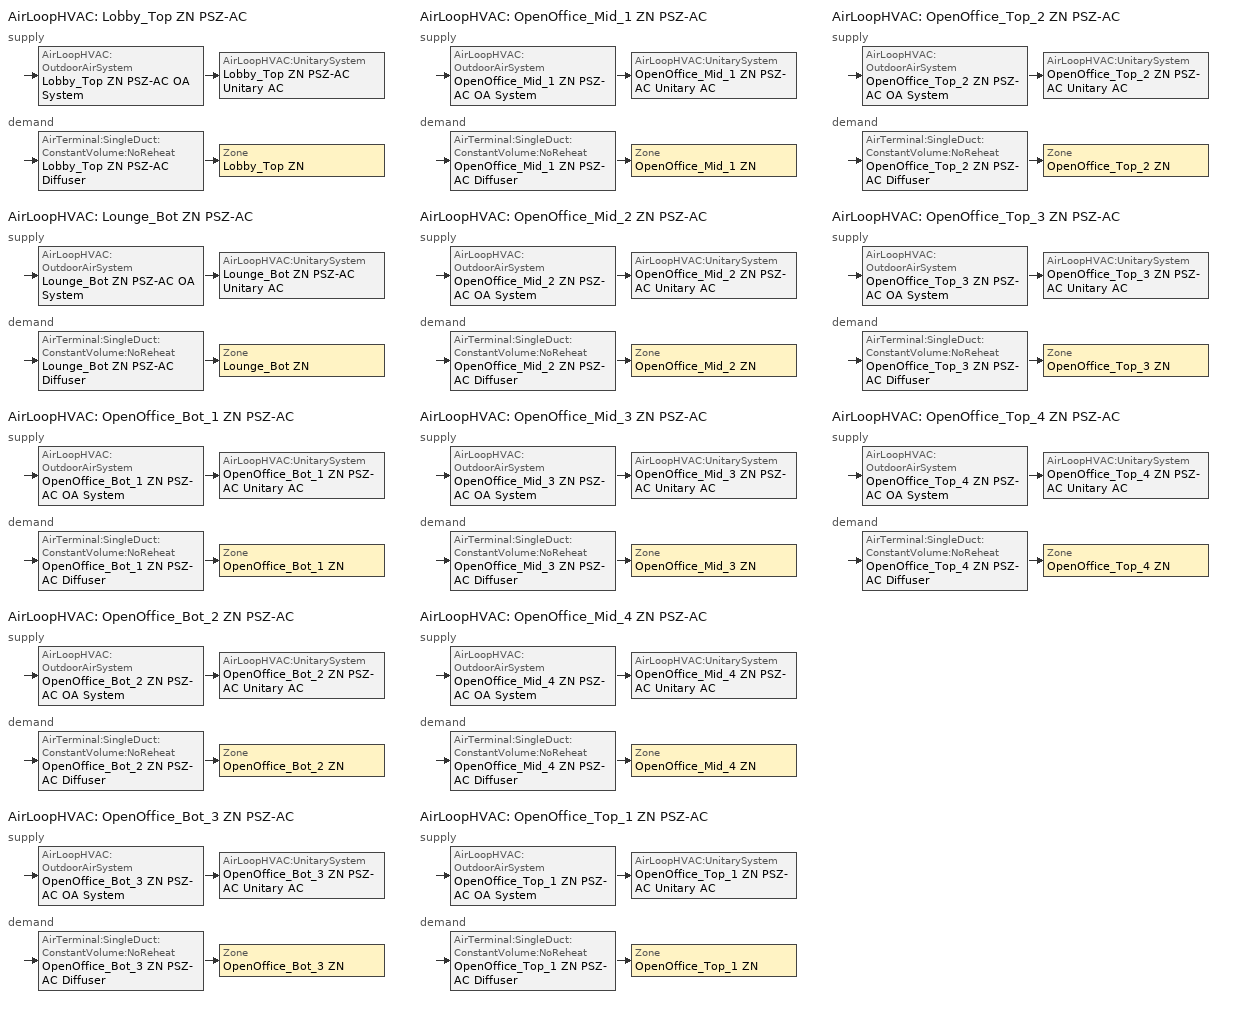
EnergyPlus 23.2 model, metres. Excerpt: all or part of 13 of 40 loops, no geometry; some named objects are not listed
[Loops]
AirLoopHVAC 'Lobby_Top ZN PSZ-AC'
 supply: AirLoopHVAC:OutdoorAirSystem 'Lobby_Top ZN PSZ-AC OA System' > AirLoopHVAC:UnitarySystem 'Lobby_Top ZN PSZ-AC Unitary AC'
 demand: AirTerminal:SingleDuct:ConstantVolume:NoReheat 'Lobby_Top ZN PSZ-AC Diffuser' > Zone 'Lobby_Top ZN'
AirLoopHVAC 'Lounge_Bot ZN PSZ-AC'
 supply: AirLoopHVAC:OutdoorAirSystem 'Lounge_Bot ZN PSZ-AC OA System' > AirLoopHVAC:UnitarySystem 'Lounge_Bot ZN PSZ-AC Unitary AC'
 demand: AirTerminal:SingleDuct:ConstantVolume:NoReheat 'Lounge_Bot ZN PSZ-AC Diffuser' > Zone 'Lounge_Bot ZN'
AirLoopHVAC 'OpenOffice_Bot_1 ZN PSZ-AC'
 supply: AirLoopHVAC:OutdoorAirSystem 'OpenOffice_Bot_1 ZN PSZ-AC OA System' > AirLoopHVAC:UnitarySystem 'OpenOffice_Bot_1 ZN PSZ-AC Unitary AC'
 demand: AirTerminal:SingleDuct:ConstantVolume:NoReheat 'OpenOffice_Bot_1 ZN PSZ-AC Diffuser' > Zone 'OpenOffice_Bot_1 ZN'
AirLoopHVAC 'OpenOffice_Bot_2 ZN PSZ-AC'
 supply: AirLoopHVAC:OutdoorAirSystem 'OpenOffice_Bot_2 ZN PSZ-AC OA System' > AirLoopHVAC:UnitarySystem 'OpenOffice_Bot_2 ZN PSZ-AC Unitary AC'
 demand: AirTerminal:SingleDuct:ConstantVolume:NoReheat 'OpenOffice_Bot_2 ZN PSZ-AC Diffuser' > Zone 'OpenOffice_Bot_2 ZN'
AirLoopHVAC 'OpenOffice_Bot_3 ZN PSZ-AC'
 supply: AirLoopHVAC:OutdoorAirSystem 'OpenOffice_Bot_3 ZN PSZ-AC OA System' > AirLoopHVAC:UnitarySystem 'OpenOffice_Bot_3 ZN PSZ-AC Unitary AC'
 demand: AirTerminal:SingleDuct:ConstantVolume:NoReheat 'OpenOffice_Bot_3 ZN PSZ-AC Diffuser' > Zone 'OpenOffice_Bot_3 ZN'
AirLoopHVAC 'OpenOffice_Mid_1 ZN PSZ-AC'
 supply: AirLoopHVAC:OutdoorAirSystem 'OpenOffice_Mid_1 ZN PSZ-AC OA System' > AirLoopHVAC:UnitarySystem 'OpenOffice_Mid_1 ZN PSZ-AC Unitary AC'
 demand: AirTerminal:SingleDuct:ConstantVolume:NoReheat 'OpenOffice_Mid_1 ZN PSZ-AC Diffuser' > Zone 'OpenOffice_Mid_1 ZN'
AirLoopHVAC 'OpenOffice_Mid_2 ZN PSZ-AC'
 supply: AirLoopHVAC:OutdoorAirSystem 'OpenOffice_Mid_2 ZN PSZ-AC OA System' > AirLoopHVAC:UnitarySystem 'OpenOffice_Mid_2 ZN PSZ-AC Unitary AC'
 demand: AirTerminal:SingleDuct:ConstantVolume:NoReheat 'OpenOffice_Mid_2 ZN PSZ-AC Diffuser' > Zone 'OpenOffice_Mid_2 ZN'
AirLoopHVAC 'OpenOffice_Mid_3 ZN PSZ-AC'
 supply: AirLoopHVAC:OutdoorAirSystem 'OpenOffice_Mid_3 ZN PSZ-AC OA System' > AirLoopHVAC:UnitarySystem 'OpenOffice_Mid_3 ZN PSZ-AC Unitary AC'
 demand: AirTerminal:SingleDuct:ConstantVolume:NoReheat 'OpenOffice_Mid_3 ZN PSZ-AC Diffuser' > Zone 'OpenOffice_Mid_3 ZN'
AirLoopHVAC 'OpenOffice_Mid_4 ZN PSZ-AC'
 supply: AirLoopHVAC:OutdoorAirSystem 'OpenOffice_Mid_4 ZN PSZ-AC OA System' > AirLoopHVAC:UnitarySystem 'OpenOffice_Mid_4 ZN PSZ-AC Unitary AC'
 demand: AirTerminal:SingleDuct:ConstantVolume:NoReheat 'OpenOffice_Mid_4 ZN PSZ-AC Diffuser' > Zone 'OpenOffice_Mid_4 ZN'
AirLoopHVAC 'OpenOffice_Top_1 ZN PSZ-AC'
 supply: AirLoopHVAC:OutdoorAirSystem 'OpenOffice_Top_1 ZN PSZ-AC OA System' > AirLoopHVAC:UnitarySystem 'OpenOffice_Top_1 ZN PSZ-AC Unitary AC'
 demand: AirTerminal:SingleDuct:ConstantVolume:NoReheat 'OpenOffice_Top_1 ZN PSZ-AC Diffuser' > Zone 'OpenOffice_Top_1 ZN'
AirLoopHVAC 'OpenOffice_Top_2 ZN PSZ-AC'
 supply: AirLoopHVAC:OutdoorAirSystem 'OpenOffice_Top_2 ZN PSZ-AC OA System' > AirLoopHVAC:UnitarySystem 'OpenOffice_Top_2 ZN PSZ-AC Unitary AC'
 demand: AirTerminal:SingleDuct:ConstantVolume:NoReheat 'OpenOffice_Top_2 ZN PSZ-AC Diffuser' > Zone 'OpenOffice_Top_2 ZN'
AirLoopHVAC 'OpenOffice_Top_3 ZN PSZ-AC'
 supply: AirLoopHVAC:OutdoorAirSystem 'OpenOffice_Top_3 ZN PSZ-AC OA System' > AirLoopHVAC:UnitarySystem 'OpenOffice_Top_3 ZN PSZ-AC Unitary AC'
 demand: AirTerminal:SingleDuct:ConstantVolume:NoReheat 'OpenOffice_Top_3 ZN PSZ-AC Diffuser' > Zone 'OpenOffice_Top_3 ZN'
AirLoopHVAC 'OpenOffice_Top_4 ZN PSZ-AC'
 supply: AirLoopHVAC:OutdoorAirSystem 'OpenOffice_Top_4 ZN PSZ-AC OA System' > AirLoopHVAC:UnitarySystem 'OpenOffice_Top_4 ZN PSZ-AC Unitary AC'
 demand: AirTerminal:SingleDuct:ConstantVolume:NoReheat 'OpenOffice_Top_4 ZN PSZ-AC Diffuser' > Zone 'OpenOffice_Top_4 ZN'
[DesignSpecification:OutdoorAir] Outdoor Air Method=Sum; Outdoor Air Flow per Person {m3/s-person}=0.00235974; Outdoor Air Flow per Zone Floor Area {m3/s-m2}=0.0003048; Outdoor Air Flow per Zone {m3/s}=0; Outdoor Air Flow Air Changes per Hour {1/hr}=0
MediumOffice - Lobby Ventilation; MediumOffice - OpenOffice Ventilation
[DesignSpecification:OutdoorAir:SpaceList]
Name | Space 1 | Space 1 Design Specification Outdoor Air Object
Lobby_Top ZN DSOA Space List | Lobby_Top | MediumOffice - Lobby Ventilation
Lounge_Bot ZN DSOA Space List | Lounge_Bot | MediumOffice - Lobby Ventilation
OpenOffice_Bot_1 ZN DSOA Space List | OpenOffice_Bot_1 | MediumOffice - OpenOffice Ventilation
OpenOffice_Bot_2 ZN DSOA Space List | OpenOffice_Bot_2 | MediumOffice - OpenOffice Ventilation
OpenOffice_Bot_3 ZN DSOA Space List | OpenOffice_Bot_3 | MediumOffice - OpenOffice Ventilation
OpenOffice_Mid_1 ZN DSOA Space List | OpenOffice_Mid_1 | MediumOffice - OpenOffice Ventilation
OpenOffice_Mid_2 ZN DSOA Space List | OpenOffice_Mid_2 | MediumOffice - OpenOffice Ventilation
OpenOffice_Mid_3 ZN DSOA Space List | OpenOffice_Mid_3 | MediumOffice - OpenOffice Ventilation
OpenOffice_Mid_4 ZN DSOA Space List | OpenOffice_Mid_4 | MediumOffice - OpenOffice Ventilation
OpenOffice_Top_1 ZN DSOA Space List | OpenOffice_Top_1 | MediumOffice - OpenOffice Ventilation
OpenOffice_Top_2 ZN DSOA Space List | OpenOffice_Top_2 | MediumOffice - OpenOffice Ventilation
OpenOffice_Top_3 ZN DSOA Space List | OpenOffice_Top_3 | MediumOffice - OpenOffice Ventilation
OpenOffice_Top_4 ZN DSOA Space List | OpenOffice_Top_4 | MediumOffice - OpenOffice Ventilation
[DesignSpecification:ZoneAirDistribution] Minimum Zone Ventilation Efficiency=0.6
Lobby_Top ZN Design Spec Zone Air Dist; Lounge_Bot ZN Design Spec Zone Air Dist; OpenOffice_Bot_1 ZN Design Spec Zone Air Dist; OpenOffice_Bot_2 ZN Design Spec Zone Air Dist; OpenOffice_Bot_3 ZN Design Spec Zone Air Dist; OpenOffice_Mid_1 ZN Design Spec Zone Air Dist; OpenOffice_Mid_2 ZN Design Spec Zone Air Dist; OpenOffice_Mid_3 ZN Design Spec Zone Air Dist; OpenOffice_Mid_4 ZN Design Spec Zone Air Dist; OpenOffice_Top_1 ZN Design Spec Zone Air Dist; OpenOffice_Top_2 ZN Design Spec Zone Air Dist; OpenOffice_Top_3 ZN Design Spec Zone Air Dist; OpenOffice_Top_4 ZN Design Spec Zone Air Dist
[Sizing:Zone] Zone Cooling Design Supply Air Temperature Input Method=SupplyAirTemperature; Zone Cooling Design Supply Air Temperature {C}=12.8889; Zone Cooling Design Supply Air Temperature Difference {deltaC}=11.11; Zone Heating Design Supply Air Temperature Input Method=SupplyAirTemperature; Zone Heating Design Supply Air Temperature {C}=32.1111; Zone Heating Design Supply Air Temperature Difference {deltaC}=11.11; Zone Cooling Design Supply Air Humidity Ratio {kgWater/kgDryAir}=0.0085; Zone Heating Design Supply Air Humidity Ratio {kgWater/kgDryAir}=0.008; Cooling Design Air Flow Method=DesignDay; Cooling Design Air Flow Rate {m3/s}=0; Cooling Minimum Air Flow per Zone Floor Area {m3/s-m2}=0.000762; Cooling Minimum Air Flow {m3/s}=0; Cooling Minimum Air Flow Fraction=0; Heating Design Air Flow Method=DesignDay; Heating Design Air Flow Rate {m3/s}=0; Heating Maximum Air Flow per Zone Floor Area {m3/s-m2}=0.002032; Heating Maximum Air Flow {m3/s}=0.141576; Heating Maximum Air Flow Fraction=0.3; Account for Dedicated Outdoor Air System=No; Zone Load Sizing Method=Sensible Load Only No Latent Load; Zone Latent Cooling Design Supply Air Humidity Ratio Input Method=HumidityRatioDifference; Zone Cooling Design Supply Air Humidity Ratio Difference {kgWater/kgDryAir}=0.005; Zone Latent Heating Design Supply Air Humidity Ratio Input Method=HumidityRatioDifference; Zone Humidification Design Supply Air Humidity Ratio Difference {kgWater/kgDryAir}=0.005
Name | Design Specification Outdoor Air Object | Design Specification Zone Air Distribution Object
Lobby_Top ZN | Lobby_Top ZN DSOA Space List | Lobby_Top ZN Design Spec Zone Air Dist
Lounge_Bot ZN | Lounge_Bot ZN DSOA Space List | Lounge_Bot ZN Design Spec Zone Air Dist
OpenOffice_Bot_1 ZN | OpenOffice_Bot_1 ZN DSOA Space List | OpenOffice_Bot_1 ZN Design Spec Zone Air Dist
OpenOffice_Bot_2 ZN | OpenOffice_Bot_2 ZN DSOA Space List | OpenOffice_Bot_2 ZN Design Spec Zone Air Dist
OpenOffice_Bot_3 ZN | OpenOffice_Bot_3 ZN DSOA Space List | OpenOffice_Bot_3 ZN Design Spec Zone Air Dist
OpenOffice_Mid_1 ZN | OpenOffice_Mid_1 ZN DSOA Space List | OpenOffice_Mid_1 ZN Design Spec Zone Air Dist
OpenOffice_Mid_2 ZN | OpenOffice_Mid_2 ZN DSOA Space List | OpenOffice_Mid_2 ZN Design Spec Zone Air Dist
OpenOffice_Mid_3 ZN | OpenOffice_Mid_3 ZN DSOA Space List | OpenOffice_Mid_3 ZN Design Spec Zone Air Dist
OpenOffice_Mid_4 ZN | OpenOffice_Mid_4 ZN DSOA Space List | OpenOffice_Mid_4 ZN Design Spec Zone Air Dist
OpenOffice_Top_1 ZN | OpenOffice_Top_1 ZN DSOA Space List | OpenOffice_Top_1 ZN Design Spec Zone Air Dist
OpenOffice_Top_2 ZN | OpenOffice_Top_2 ZN DSOA Space List | OpenOffice_Top_2 ZN Design Spec Zone Air Dist
OpenOffice_Top_3 ZN | OpenOffice_Top_3 ZN DSOA Space List | OpenOffice_Top_3 ZN Design Spec Zone Air Dist
OpenOffice_Top_4 ZN | OpenOffice_Top_4 ZN DSOA Space List | OpenOffice_Top_4 ZN Design Spec Zone Air Dist
[Sizing:System] Type of Load to Size On=Sensible; Design Outdoor Air Flow Rate {m3/s}=Autosize; Central Heating Maximum System Air Flow Ratio=1; Preheat Design Temperature {C}=7.22222; Preheat Design Humidity Ratio {kgWater/kgDryAir}=0.008; Precool Design Temperature {C}=12.7778; Precool Design Humidity Ratio {kgWater/kgDryAir}=0.008; Central Cooling Design Supply Air Temperature {C}=12.8889; Central Heating Design Supply Air Temperature {C}=32.1111; Type of Zone Sum to Use=Coincident; 100% Outdoor Air in Cooling=No; 100% Outdoor Air in Heating=No; Central Cooling Design Supply Air Humidity Ratio {kgWater/kgDryAir}=0.0085; Central Heating Design Supply Air Humidity Ratio {kgWater/kgDryAir}=0.008; Cooling Supply Air Flow Rate Method=DesignDay; Cooling Supply Air Flow Rate {m3/s}=0; Cooling Supply Air Flow Rate Per Floor Area {m3/s-m2}=0.00996765; Cooling Fraction of Autosized Cooling Supply Air Flow Rate=1; Cooling Supply Air Flow Rate Per Unit Cooling Capacity {m3/s-W}=3.94755e-05; Heating Supply Air Flow Rate Method=DesignDay; Heating Supply Air Flow Rate {m3/s}=0; Heating Supply Air Flow Rate Per Floor Area {m3/s-m2}=0.00996765; Heating Fraction of Autosized Heating Supply Air Flow Rate=1; Heating Fraction of Autosized Cooling Supply Air Flow Rate=1; Heating Supply Air Flow Rate Per Unit Heating Capacity {m3/s-W}=3.15882e-05; System Outdoor Air Method=ZoneSum; Zone Maximum Outdoor Air Fraction=1; Cooling Design Capacity Method=CoolingDesignCapacity; Cooling Design Capacity {W}=Autosize; Cooling Design Capacity Per Floor Area {W/m2}=234.7; Fraction of Autosized Cooling Design Capacity=1; Heating Design Capacity Method=HeatingDesignCapacity; Heating Design Capacity {W}=Autosize; Heating Design Capacity Per Floor Area {W/m2}=157; Fraction of Autosized Heating Design Capacity=1; Central Cooling Capacity Control Method=OnOff; Occupant Diversity=Autosize
Lobby_Top ZN PSZ-AC; Lounge_Bot ZN PSZ-AC; OpenOffice_Bot_1 ZN PSZ-AC; OpenOffice_Bot_2 ZN PSZ-AC; OpenOffice_Bot_3 ZN PSZ-AC; OpenOffice_Mid_1 ZN PSZ-AC; OpenOffice_Mid_2 ZN PSZ-AC; OpenOffice_Mid_3 ZN PSZ-AC; OpenOffice_Mid_4 ZN PSZ-AC; OpenOffice_Top_1 ZN PSZ-AC; OpenOffice_Top_2 ZN PSZ-AC; OpenOffice_Top_3 ZN PSZ-AC; OpenOffice_Top_4 ZN PSZ-AC
[ZoneControl:Thermostat] Temperature Difference Between Cutout And Setpoint {deltaC}=0
Name | Zone or ZoneList | Control Type Schedule | Control 1
Lobby_Top ZN Thermostat | Lobby_Top ZN | Lobby_Top ZN Thermostat Schedule | MediumOffice - Lobby Thermostat 3
Lounge_Bot ZN Thermostat | Lounge_Bot ZN | Lounge_Bot ZN Thermostat Schedule | MediumOffice - Lobby Thermostat 4
OpenOffice_Bot_1 ZN Thermostat | OpenOffice_Bot_1 ZN | OpenOffice_Bot_1 ZN Thermostat Schedule | MediumOffice - OpenOffice Thermostat 1
OpenOffice_Bot_2 ZN Thermostat | OpenOffice_Bot_2 ZN | OpenOffice_Bot_2 ZN Thermostat Schedule | MediumOffice - OpenOffice Thermostat 2
OpenOffice_Bot_3 ZN Thermostat | OpenOffice_Bot_3 ZN | OpenOffice_Bot_3 ZN Thermostat Schedule | MediumOffice - OpenOffice Thermostat 3
OpenOffice_Mid_1 ZN Thermostat | OpenOffice_Mid_1 ZN | OpenOffice_Mid_1 ZN Thermostat Schedule | MediumOffice - OpenOffice Thermostat 4
OpenOffice_Mid_2 ZN Thermostat | OpenOffice_Mid_2 ZN | OpenOffice_Mid_2 ZN Thermostat Schedule | MediumOffice - OpenOffice Thermostat 5
OpenOffice_Mid_3 ZN Thermostat | OpenOffice_Mid_3 ZN | OpenOffice_Mid_3 ZN Thermostat Schedule | MediumOffice - OpenOffice Thermostat 6
OpenOffice_Mid_4 ZN Thermostat | OpenOffice_Mid_4 ZN | OpenOffice_Mid_4 ZN Thermostat Schedule | MediumOffice - OpenOffice Thermostat 7
OpenOffice_Top_1 ZN Thermostat | OpenOffice_Top_1 ZN | OpenOffice_Top_1 ZN Thermostat Schedule | MediumOffice - OpenOffice Thermostat 8
OpenOffice_Top_2 ZN Thermostat | OpenOffice_Top_2 ZN | OpenOffice_Top_2 ZN Thermostat Schedule | MediumOffice - OpenOffice Thermostat 9
OpenOffice_Top_3 ZN Thermostat | OpenOffice_Top_3 ZN | OpenOffice_Top_3 ZN Thermostat Schedule | MediumOffice - OpenOffice Thermostat 10
OpenOffice_Top_4 ZN Thermostat | OpenOffice_Top_4 ZN | OpenOffice_Top_4 ZN Thermostat Schedule | MediumOffice - OpenOffice Thermostat 11
[ThermostatSetpoint:DualSetpoint] Heating Setpoint Temperature Schedule=OfficeMedium HTGSETP_SCH_YES_OPTIMUM; Cooling Setpoint Temperature Schedule=OfficeMedium CLGSETP_SCH_YES_OPTIMUM
MediumOffice - Lobby Thermostat 3; MediumOffice - Lobby Thermostat 4; MediumOffice - OpenOffice Thermostat 1; MediumOffice - OpenOffice Thermostat 2; MediumOffice - OpenOffice Thermostat 3; MediumOffice - OpenOffice Thermostat 4; MediumOffice - OpenOffice Thermostat 5; MediumOffice - OpenOffice Thermostat 6; MediumOffice - OpenOffice Thermostat 7; MediumOffice - OpenOffice Thermostat 8; MediumOffice - OpenOffice Thermostat 9; MediumOffice - OpenOffice Thermostat 10; MediumOffice - OpenOffice Thermostat 11
[AirTerminal:SingleDuct:ConstantVolume:NoReheat] Maximum Air Flow Rate {m3/s}=AutoSize
Name | Availability Schedule
Lobby_Top ZN PSZ-AC Diffuser | Always On Discrete 491
Lounge_Bot ZN PSZ-AC Diffuser | Always On Discrete 174
OpenOffice_Bot_1 ZN PSZ-AC Diffuser | Always On Discrete 185
OpenOffice_Bot_2 ZN PSZ-AC Diffuser | Always On Discrete 196
OpenOffice_Bot_3 ZN PSZ-AC Diffuser | Always On Discrete 207
OpenOffice_Mid_1 ZN PSZ-AC Diffuser | Always On Discrete 327
OpenOffice_Mid_2 ZN PSZ-AC Diffuser | Always On Discrete 338
OpenOffice_Mid_3 ZN PSZ-AC Diffuser | Always On Discrete 349
OpenOffice_Mid_4 ZN PSZ-AC Diffuser | Always On Discrete 360
OpenOffice_Top_1 ZN PSZ-AC Diffuser | Always On Discrete 502
OpenOffice_Top_2 ZN PSZ-AC Diffuser | Always On Discrete 513
OpenOffice_Top_3 ZN PSZ-AC Diffuser | Always On Discrete 524
OpenOffice_Top_4 ZN PSZ-AC Diffuser | Always On Discrete 535
[Zone equipment]
Lobby_Top ZN: Lobby_Top ZN PSZ-AC Diffuser
Lounge_Bot ZN: Lounge_Bot ZN PSZ-AC Diffuser
OpenOffice_Bot_1 ZN: OpenOffice_Bot_1 ZN PSZ-AC Diffuser
OpenOffice_Bot_2 ZN: OpenOffice_Bot_2 ZN PSZ-AC Diffuser
OpenOffice_Bot_3 ZN: OpenOffice_Bot_3 ZN PSZ-AC Diffuser
OpenOffice_Mid_1 ZN: OpenOffice_Mid_1 ZN PSZ-AC Diffuser
OpenOffice_Mid_2 ZN: OpenOffice_Mid_2 ZN PSZ-AC Diffuser
OpenOffice_Mid_3 ZN: OpenOffice_Mid_3 ZN PSZ-AC Diffuser
OpenOffice_Mid_4 ZN: OpenOffice_Mid_4 ZN PSZ-AC Diffuser
OpenOffice_Top_1 ZN: OpenOffice_Top_1 ZN PSZ-AC Diffuser
OpenOffice_Top_2 ZN: OpenOffice_Top_2 ZN PSZ-AC Diffuser
OpenOffice_Top_3 ZN: OpenOffice_Top_3 ZN PSZ-AC Diffuser
OpenOffice_Top_4 ZN: OpenOffice_Top_4 ZN PSZ-AC Diffuser
[Fan:OnOff] Pressure Rise {Pa}=1232.93; Maximum Flow Rate {m3/s}=Autosize; Motor In Airstream Fraction=1
Name | Availability Schedule | Fan Total Efficiency | Motor Efficiency | Fan Power Ratio Function of Speed Ratio Curve | Fan Efficiency Ratio Function of Speed Ratio Curve
Lobby_Top ZN PSZ-AC Fan | Always On Discrete 488 | 0.495 | 0.825 | Fan On Off Power Curve 30 | Fan On Off Efficiency Curve 30
Lounge_Bot ZN PSZ-AC Fan | Always On Discrete 171 | 0.504 | 0.84 | Fan On Off Power Curve 9 | Fan On Off Efficiency Curve 9
OpenOffice_Bot_1 ZN PSZ-AC Fan | Always On Discrete 182 | 0.504 | 0.84 | Fan On Off Power Curve 10 | Fan On Off Efficiency Curve 10
OpenOffice_Bot_2 ZN PSZ-AC Fan | Always On Discrete 193 | 0.504 | 0.84 | Fan On Off Power Curve 11 | Fan On Off Efficiency Curve 11
OpenOffice_Bot_3 ZN PSZ-AC Fan | Always On Discrete 204 | 0.525 | 0.875 | Fan On Off Power Curve 12 | Fan On Off Efficiency Curve 12
OpenOffice_Mid_1 ZN PSZ-AC Fan | Always On Discrete 324 | 0.504 | 0.84 | Fan On Off Power Curve 19 | Fan On Off Efficiency Curve 19
OpenOffice_Mid_2 ZN PSZ-AC Fan | Always On Discrete 335 | 0.504 | 0.84 | Fan On Off Power Curve 20 | Fan On Off Efficiency Curve 20
OpenOffice_Mid_3 ZN PSZ-AC Fan | Always On Discrete 346 | 0.525 | 0.875 | Fan On Off Power Curve 21 | Fan On Off Efficiency Curve 21
OpenOffice_Mid_4 ZN PSZ-AC Fan | Always On Discrete 357 | 0.525 | 0.875 | Fan On Off Power Curve 22 | Fan On Off Efficiency Curve 22
OpenOffice_Top_1 ZN PSZ-AC Fan | Always On Discrete 499 | 0.525 | 0.875 | Fan On Off Power Curve 31 | Fan On Off Efficiency Curve 31
OpenOffice_Top_2 ZN PSZ-AC Fan | Always On Discrete 510 | 0.525 | 0.875 | Fan On Off Power Curve 32 | Fan On Off Efficiency Curve 32
OpenOffice_Top_3 ZN PSZ-AC Fan | Always On Discrete 521 | 0.525 | 0.875 | Fan On Off Power Curve 33 | Fan On Off Efficiency Curve 33
OpenOffice_Top_4 ZN PSZ-AC Fan | Always On Discrete 532 | 0.525 | 0.875 | Fan On Off Power Curve 34 | Fan On Off Efficiency Curve 34
[Coil:Cooling:DX:SingleSpeed] Gross Rated Total Cooling Capacity {W}=Autosize; Gross Rated Sensible Heat Ratio=Autosize; Rated Air Flow Rate {m3/s}=Autosize; 2017 Rated Evaporator Fan Power Per Volume Flow Rate {W/(m3/s)}=773.3; 2023 Rated Evaporator Fan Power Per Volume Flow Rate {W/(m3/s)}=934.4; Minimum Outdoor Dry-Bulb Temperature for Compressor Operation {C}=-25; Nominal Time for Condensate Removal to Begin {s}=0; Ratio of Initial Moisture Evaporation Rate and Steady State Latent Capacity=0; Maximum Cycling Rate {cycles/hr}=0; Latent Capacity Time Constant {s}=0; Condenser Type=AirCooled; Evaporative Condenser Effectiveness=0.9; Evaporative Condenser Air Flow Rate {m3/s}=Autosize; Evaporative Condenser Pump Rated Power Consumption {W}=Autosize; Crankcase Heater Capacity {W}=0; Maximum Outdoor Dry-Bulb Temperature for Crankcase Heater Operation {C}=10; Basin Heater Capacity {W/K}=0; Basin Heater Setpoint Temperature {C}=2
Name | Availability Schedule | Gross Rated Cooling COP {W/W} | Total Cooling Capacity Function of Temperature Curve | Total Cooling Capacity Function of Flow Fraction Curve | Energy Input Ratio Function of Temperature Curve | Energy Input Ratio Function of Flow Fraction Curve | Part Load Fraction Correlation Curve
Lobby_Top ZN PSZ-AC 1spd DX AC Clg Coil | Always On Discrete 487 | 3 | Curve Biquadratic 135 | Curve Quadratic 193 | Curve Biquadratic 136 | Curve Quadratic 194 | Curve Quadratic 195
Lounge_Bot ZN PSZ-AC 1spd DX AC Clg Coil | Always On Discrete 170 | 3 | Curve Biquadratic 43 | Curve Quadratic 61 | Curve Biquadratic 44 | Curve Quadratic 62 | Curve Quadratic 63
OpenOffice_Bot_1 ZN PSZ-AC 1spd DX AC Clg Coil | Always On Discrete 181 | 3 | Curve Biquadratic 47 | Curve Quadratic 67 | Curve Biquadratic 48 | Curve Quadratic 68 | Curve Quadratic 69
OpenOffice_Bot_2 ZN PSZ-AC 1spd DX AC Clg Coil | Always On Discrete 192 | 3 | Curve Biquadratic 51 | Curve Quadratic 73 | Curve Biquadratic 52 | Curve Quadratic 74 | Curve Quadratic 75
OpenOffice_Bot_3 ZN PSZ-AC 1spd DX AC Clg Coil | Always On Discrete 203 | 3 | Curve Biquadratic 55 | Curve Quadratic 79 | Curve Biquadratic 56 | Curve Quadratic 80 | Curve Quadratic 81
OpenOffice_Mid_1 ZN PSZ-AC 1spd DX AC Clg Coil | Always On Discrete 323 | 3 | Curve Biquadratic 87 | Curve Quadratic 124 | Curve Biquadratic 88 | Curve Quadratic 125 | Curve Quadratic 126
OpenOffice_Mid_2 ZN PSZ-AC 1spd DX AC Clg Coil | Always On Discrete 334 | 3 | Curve Biquadratic 91 | Curve Quadratic 130 | Curve Biquadratic 92 | Curve Quadratic 131 | Curve Quadratic 132
OpenOffice_Mid_3 ZN PSZ-AC 1spd DX AC Clg Coil | Always On Discrete 345 | 3 | Curve Biquadratic 95 | Curve Quadratic 136 | Curve Biquadratic 96 | Curve Quadratic 137 | Curve Quadratic 138
OpenOffice_Mid_4 ZN PSZ-AC 1spd DX AC Clg Coil | Always On Discrete 356 | 3.5 | Curve Biquadratic 99 | Curve Quadratic 142 | Curve Biquadratic 100 | Curve Quadratic 143 | Curve Quadratic 144
OpenOffice_Top_1 ZN PSZ-AC 1spd DX AC Clg Coil | Always On Discrete 498 | 3 | Curve Biquadratic 139 | Curve Quadratic 199 | Curve Biquadratic 140 | Curve Quadratic 200 | Curve Quadratic 201
OpenOffice_Top_2 ZN PSZ-AC 1spd DX AC Clg Coil | Always On Discrete 509 | 3 | Curve Biquadratic 143 | Curve Quadratic 205 | Curve Biquadratic 144 | Curve Quadratic 206 | Curve Quadratic 207
OpenOffice_Top_3 ZN PSZ-AC 1spd DX AC Clg Coil | Always On Discrete 520 | 3.5 | Curve Biquadratic 147 | Curve Quadratic 211 | Curve Biquadratic 148 | Curve Quadratic 212 | Curve Quadratic 213
OpenOffice_Top_4 ZN PSZ-AC 1spd DX AC Clg Coil | Always On Discrete 531 | 3.5 | Curve Biquadratic 151 | Curve Quadratic 217 | Curve Biquadratic 152 | Curve Quadratic 218 | Curve Quadratic 219
[Coil:Heating:Fuel] Fuel Type=NaturalGas; Burner Efficiency=0.8; Nominal Capacity {W}=AutoSize; On Cycle Parasitic Electric Load {W}=0; Off Cycle Parasitic Fuel Load {W}=0
Name | Availability Schedule
Lobby_Top ZN PSZ-AC Gas Htg Coil | Always On Discrete 483
Lobby_Top ZN PSZ-AC Gas Backup Htg Coil | Always On Discrete 485
Lounge_Bot ZN PSZ-AC Gas Htg Coil | Always On Discrete 166
Lounge_Bot ZN PSZ-AC Gas Backup Htg Coil | Always On Discrete 168
OpenOffice_Bot_1 ZN PSZ-AC Gas Htg Coil | Always On Discrete 177
OpenOffice_Bot_1 ZN PSZ-AC Gas Backup Htg Coil | Always On Discrete 179
OpenOffice_Bot_2 ZN PSZ-AC Gas Htg Coil | Always On Discrete 188
OpenOffice_Bot_2 ZN PSZ-AC Gas Backup Htg Coil | Always On Discrete 190
OpenOffice_Bot_3 ZN PSZ-AC Gas Htg Coil | Always On Discrete 199
OpenOffice_Bot_3 ZN PSZ-AC Gas Backup Htg Coil | Always On Discrete 201
OpenOffice_Mid_1 ZN PSZ-AC Gas Htg Coil | Always On Discrete 319
OpenOffice_Mid_1 ZN PSZ-AC Gas Backup Htg Coil | Always On Discrete 321
OpenOffice_Mid_2 ZN PSZ-AC Gas Htg Coil | Always On Discrete 330
OpenOffice_Mid_2 ZN PSZ-AC Gas Backup Htg Coil | Always On Discrete 332
OpenOffice_Mid_3 ZN PSZ-AC Gas Htg Coil | Always On Discrete 341
OpenOffice_Mid_3 ZN PSZ-AC Gas Backup Htg Coil | Always On Discrete 343
OpenOffice_Mid_4 ZN PSZ-AC Gas Htg Coil | Always On Discrete 352
OpenOffice_Mid_4 ZN PSZ-AC Gas Backup Htg Coil | Always On Discrete 354
OpenOffice_Top_1 ZN PSZ-AC Gas Htg Coil | Always On Discrete 494
OpenOffice_Top_1 ZN PSZ-AC Gas Backup Htg Coil | Always On Discrete 496
OpenOffice_Top_2 ZN PSZ-AC Gas Htg Coil | Always On Discrete 505
OpenOffice_Top_2 ZN PSZ-AC Gas Backup Htg Coil | Always On Discrete 507
OpenOffice_Top_3 ZN PSZ-AC Gas Htg Coil | Always On Discrete 516
OpenOffice_Top_3 ZN PSZ-AC Gas Backup Htg Coil | Always On Discrete 518
OpenOffice_Top_4 ZN PSZ-AC Gas Htg Coil | Always On Discrete 527
OpenOffice_Top_4 ZN PSZ-AC Gas Backup Htg Coil | Always On Discrete 529
[AirLoopHVAC:UnitarySystem] Control Type=Load; Dehumidification Control Type=None; Fan Placement=DrawThrough; DX Heating Coil Sizing Ratio=1; Use DOAS DX Cooling Coil=No; Minimum Supply Air Temperature {C}=2; Latent Load Control=SensibleOnlyLoadControl; Cooling Supply Air Flow Rate Method=SupplyAirFlowRate; Cooling Supply Air Flow Rate {m3/s}=Autosize; Heating Supply Air Flow Rate Method=SupplyAirFlowRate; Heating Supply Air Flow Rate {m3/s}=Autosize; No Load Supply Air Flow Rate Method=None; Maximum Supply Air Temperature {C}=80; Maximum Outdoor Dry-Bulb Temperature for Supplemental Heater Operation {C}=21; Ancillary On-Cycle Electric Power {W}=0; Ancillary Off-Cycle Electric Power {W}=0
Name | Controlling Zone or Thermostat Location | Availability Schedule | Supply Fan | Supply Air Fan Operating Mode Schedule | Heating Coil | Cooling Coil | Supplemental Heating Coil
Lobby_Top ZN PSZ-AC Unitary AC | Lobby_Top ZN | Always On Discrete 402 | Lobby_Top ZN PSZ-AC Fan | Always On Discrete 402 | Lobby_Top ZN PSZ-AC Gas Htg Coil | Lobby_Top ZN PSZ-AC 1spd DX AC Clg Coil | Lobby_Top ZN PSZ-AC Gas Backup Htg Coil
Lounge_Bot ZN PSZ-AC Unitary AC | Lounge_Bot ZN | Always On Discrete 63 | Lounge_Bot ZN PSZ-AC Fan | Always On Discrete 63 | Lounge_Bot ZN PSZ-AC Gas Htg Coil | Lounge_Bot ZN PSZ-AC 1spd DX AC Clg Coil | Lounge_Bot ZN PSZ-AC Gas Backup Htg Coil
OpenOffice_Bot_1 ZN PSZ-AC Unitary AC | OpenOffice_Bot_1 ZN | Always On Discrete 63 | OpenOffice_Bot_1 ZN PSZ-AC Fan | Always On Discrete 63 | OpenOffice_Bot_1 ZN PSZ-AC Gas Htg Coil | OpenOffice_Bot_1 ZN PSZ-AC 1spd DX AC Clg Coil | OpenOffice_Bot_1 ZN PSZ-AC Gas Backup Htg Coil
OpenOffice_Bot_2 ZN PSZ-AC Unitary AC | OpenOffice_Bot_2 ZN | Always On Discrete 63 | OpenOffice_Bot_2 ZN PSZ-AC Fan | Always On Discrete 63 | OpenOffice_Bot_2 ZN PSZ-AC Gas Htg Coil | OpenOffice_Bot_2 ZN PSZ-AC 1spd DX AC Clg Coil | OpenOffice_Bot_2 ZN PSZ-AC Gas Backup Htg Coil
OpenOffice_Bot_3 ZN PSZ-AC Unitary AC | OpenOffice_Bot_3 ZN | Always On Discrete 63 | OpenOffice_Bot_3 ZN PSZ-AC Fan | Always On Discrete 63 | OpenOffice_Bot_3 ZN PSZ-AC Gas Htg Coil | OpenOffice_Bot_3 ZN PSZ-AC 1spd DX AC Clg Coil | OpenOffice_Bot_3 ZN PSZ-AC Gas Backup Htg Coil
OpenOffice_Mid_1 ZN PSZ-AC Unitary AC | OpenOffice_Mid_1 ZN | Always On Discrete 249 | OpenOffice_Mid_1 ZN PSZ-AC Fan | Always On Discrete 249 | OpenOffice_Mid_1 ZN PSZ-AC Gas Htg Coil | OpenOffice_Mid_1 ZN PSZ-AC 1spd DX AC Clg Coil | OpenOffice_Mid_1 ZN PSZ-AC Gas Backup Htg Coil
OpenOffice_Mid_2 ZN PSZ-AC Unitary AC | OpenOffice_Mid_2 ZN | Always On Discrete 249 | OpenOffice_Mid_2 ZN PSZ-AC Fan | Always On Discrete 249 | OpenOffice_Mid_2 ZN PSZ-AC Gas Htg Coil | OpenOffice_Mid_2 ZN PSZ-AC 1spd DX AC Clg Coil | OpenOffice_Mid_2 ZN PSZ-AC Gas Backup Htg Coil
OpenOffice_Mid_3 ZN PSZ-AC Unitary AC | OpenOffice_Mid_3 ZN | Always On Discrete 249 | OpenOffice_Mid_3 ZN PSZ-AC Fan | Always On Discrete 249 | OpenOffice_Mid_3 ZN PSZ-AC Gas Htg Coil | OpenOffice_Mid_3 ZN PSZ-AC 1spd DX AC Clg Coil | OpenOffice_Mid_3 ZN PSZ-AC Gas Backup Htg Coil
OpenOffice_Mid_4 ZN PSZ-AC Unitary AC | OpenOffice_Mid_4 ZN | Always On Discrete 249 | OpenOffice_Mid_4 ZN PSZ-AC Fan | Always On Discrete 249 | OpenOffice_Mid_4 ZN PSZ-AC Gas Htg Coil | OpenOffice_Mid_4 ZN PSZ-AC 1spd DX AC Clg Coil | OpenOffice_Mid_4 ZN PSZ-AC Gas Backup Htg Coil
OpenOffice_Top_1 ZN PSZ-AC Unitary AC | OpenOffice_Top_1 ZN | Always On Discrete 402 | OpenOffice_Top_1 ZN PSZ-AC Fan | Always On Discrete 402 | OpenOffice_Top_1 ZN PSZ-AC Gas Htg Coil | OpenOffice_Top_1 ZN PSZ-AC 1spd DX AC Clg Coil | OpenOffice_Top_1 ZN PSZ-AC Gas Backup Htg Coil
OpenOffice_Top_2 ZN PSZ-AC Unitary AC | OpenOffice_Top_2 ZN | Always On Discrete 402 | OpenOffice_Top_2 ZN PSZ-AC Fan | Always On Discrete 402 | OpenOffice_Top_2 ZN PSZ-AC Gas Htg Coil | OpenOffice_Top_2 ZN PSZ-AC 1spd DX AC Clg Coil | OpenOffice_Top_2 ZN PSZ-AC Gas Backup Htg Coil
OpenOffice_Top_3 ZN PSZ-AC Unitary AC | OpenOffice_Top_3 ZN | Always On Discrete 402 | OpenOffice_Top_3 ZN PSZ-AC Fan | Always On Discrete 402 | OpenOffice_Top_3 ZN PSZ-AC Gas Htg Coil | OpenOffice_Top_3 ZN PSZ-AC 1spd DX AC Clg Coil | OpenOffice_Top_3 ZN PSZ-AC Gas Backup Htg Coil
OpenOffice_Top_4 ZN PSZ-AC Unitary AC | OpenOffice_Top_4 ZN | Always On Discrete 402 | OpenOffice_Top_4 ZN PSZ-AC Fan | Always On Discrete 402 | OpenOffice_Top_4 ZN PSZ-AC Gas Htg Coil | OpenOffice_Top_4 ZN PSZ-AC 1spd DX AC Clg Coil | OpenOffice_Top_4 ZN PSZ-AC Gas Backup Htg Coil
[Controller:OutdoorAir] Minimum Outdoor Air Flow Rate {m3/s}=Autosize; Maximum Outdoor Air Flow Rate {m3/s}=Autosize; Economizer Control Type=FixedDryBulb; Economizer Control Action Type=ModulateFlow; Economizer Maximum Limit Dry-Bulb Temperature {C}=23.8889; Lockout Type=LockoutWithHeating; Minimum Limit Type=FixedMinimum; High Humidity Control=No; Control High Indoor Humidity Based on Outdoor Humidity Ratio=Yes; Heat Recovery Bypass Control Type=BypassWhenWithinEconomizerLimits; Economizer Operation Staging=InterlockedWithMechanicalCooling
Name | Minimum Outdoor Air Schedule | Mechanical Ventilation Controller
Lobby_Top ZN PSZ-AC OA System Controller | Always On Discrete 403 | Controller Mechanical Ventilation 31
Lounge_Bot ZN PSZ-AC OA System Controller | Always On Discrete 64 | Controller Mechanical Ventilation 10
OpenOffice_Bot_1 ZN PSZ-AC OA System Controller | Always On Discrete 64 | Controller Mechanical Ventilation 11
OpenOffice_Bot_2 ZN PSZ-AC OA System Controller | Always On Discrete 64 | Controller Mechanical Ventilation 12
OpenOffice_Bot_3 ZN PSZ-AC OA System Controller | Always On Discrete 64 | Controller Mechanical Ventilation 13
OpenOffice_Mid_1 ZN PSZ-AC OA System Controller | Always On Discrete 250 | Controller Mechanical Ventilation 20
OpenOffice_Mid_2 ZN PSZ-AC OA System Controller | Always On Discrete 250 | Controller Mechanical Ventilation 21
OpenOffice_Mid_3 ZN PSZ-AC OA System Controller | Always On Discrete 250 | Controller Mechanical Ventilation 22
OpenOffice_Mid_4 ZN PSZ-AC OA System Controller | Always On Discrete 250 | Controller Mechanical Ventilation 23
OpenOffice_Top_1 ZN PSZ-AC OA System Controller | Always On Discrete 403 | Controller Mechanical Ventilation 32
OpenOffice_Top_2 ZN PSZ-AC OA System Controller | Always On Discrete 403 | Controller Mechanical Ventilation 33
OpenOffice_Top_3 ZN PSZ-AC OA System Controller | Always On Discrete 403 | Controller Mechanical Ventilation 34
OpenOffice_Top_4 ZN PSZ-AC OA System Controller | Always On Discrete 403 | Controller Mechanical Ventilation 35
[Controller:MechanicalVentilation] Demand Controlled Ventilation=No; System Outdoor Air Method=ZoneSum
Name | Availability Schedule | Zone or ZoneList 1 | Design Specification Outdoor Air Object Name 1 | Design Specification Zone Air Distribution Object Name 1
Controller Mechanical Ventilation 31 | Always On Discrete 489 | Lobby_Top ZN | MediumOffice - Lobby Ventilation | Lobby_Top ZN Design Spec Zone Air Dist
Controller Mechanical Ventilation 10 | Always On Discrete 172 | Lounge_Bot ZN | MediumOffice - Lobby Ventilation | Lounge_Bot ZN Design Spec Zone Air Dist
Controller Mechanical Ventilation 11 | Always On Discrete 183 | OpenOffice_Bot_1 ZN | MediumOffice - OpenOffice Ventilation | OpenOffice_Bot_1 ZN Design Spec Zone Air Dist
Controller Mechanical Ventilation 12 | Always On Discrete 194 | OpenOffice_Bot_2 ZN | MediumOffice - OpenOffice Ventilation | OpenOffice_Bot_2 ZN Design Spec Zone Air Dist
Controller Mechanical Ventilation 13 | Always On Discrete 205 | OpenOffice_Bot_3 ZN | MediumOffice - OpenOffice Ventilation | OpenOffice_Bot_3 ZN Design Spec Zone Air Dist
Controller Mechanical Ventilation 20 | Always On Discrete 325 | OpenOffice_Mid_1 ZN | MediumOffice - OpenOffice Ventilation | OpenOffice_Mid_1 ZN Design Spec Zone Air Dist
Controller Mechanical Ventilation 21 | Always On Discrete 336 | OpenOffice_Mid_2 ZN | MediumOffice - OpenOffice Ventilation | OpenOffice_Mid_2 ZN Design Spec Zone Air Dist
Controller Mechanical Ventilation 22 | Always On Discrete 347 | OpenOffice_Mid_3 ZN | MediumOffice - OpenOffice Ventilation | OpenOffice_Mid_3 ZN Design Spec Zone Air Dist
Controller Mechanical Ventilation 23 | Always On Discrete 358 | OpenOffice_Mid_4 ZN | MediumOffice - OpenOffice Ventilation | OpenOffice_Mid_4 ZN Design Spec Zone Air Dist
Controller Mechanical Ventilation 32 | Always On Discrete 500 | OpenOffice_Top_1 ZN | MediumOffice - OpenOffice Ventilation | OpenOffice_Top_1 ZN Design Spec Zone Air Dist
Controller Mechanical Ventilation 33 | Always On Discrete 511 | OpenOffice_Top_2 ZN | MediumOffice - OpenOffice Ventilation | OpenOffice_Top_2 ZN Design Spec Zone Air Dist
Controller Mechanical Ventilation 34 | Always On Discrete 522 | OpenOffice_Top_3 ZN | MediumOffice - OpenOffice Ventilation | OpenOffice_Top_3 ZN Design Spec Zone Air Dist
Controller Mechanical Ventilation 35 | Always On Discrete 533 | OpenOffice_Top_4 ZN | MediumOffice - OpenOffice Ventilation | OpenOffice_Top_4 ZN Design Spec Zone Air Dist
[AirLoopHVAC] Design Supply Air Flow Rate {m3/s}=AutoSize; Design Return Air Flow Fraction of Supply Air Flow=1
Lobby_Top ZN PSZ-AC; Lounge_Bot ZN PSZ-AC; OpenOffice_Bot_1 ZN PSZ-AC; OpenOffice_Bot_2 ZN PSZ-AC; OpenOffice_Bot_3 ZN PSZ-AC; OpenOffice_Mid_1 ZN PSZ-AC; OpenOffice_Mid_2 ZN PSZ-AC; OpenOffice_Mid_3 ZN PSZ-AC; OpenOffice_Mid_4 ZN PSZ-AC; OpenOffice_Top_1 ZN PSZ-AC; OpenOffice_Top_2 ZN PSZ-AC; OpenOffice_Top_3 ZN PSZ-AC; OpenOffice_Top_4 ZN PSZ-AC
[SetpointManager:SingleZone:Reheat] Control Variable=Temperature; Minimum Supply Air Temperature {C}=12.7778; Maximum Supply Air Temperature {C}=50
Name | Control Zone
Lobby_Top ZN Setpoint Manager SZ Reheat | Lobby_Top ZN
Lounge_Bot ZN Setpoint Manager SZ Reheat | Lounge_Bot ZN
OpenOffice_Bot_1 ZN Setpoint Manager SZ Reheat | OpenOffice_Bot_1 ZN
OpenOffice_Bot_2 ZN Setpoint Manager SZ Reheat | OpenOffice_Bot_2 ZN
OpenOffice_Bot_3 ZN Setpoint Manager SZ Reheat | OpenOffice_Bot_3 ZN
OpenOffice_Mid_1 ZN Setpoint Manager SZ Reheat | OpenOffice_Mid_1 ZN
OpenOffice_Mid_2 ZN Setpoint Manager SZ Reheat | OpenOffice_Mid_2 ZN
OpenOffice_Mid_3 ZN Setpoint Manager SZ Reheat | OpenOffice_Mid_3 ZN
OpenOffice_Mid_4 ZN Setpoint Manager SZ Reheat | OpenOffice_Mid_4 ZN
OpenOffice_Top_1 ZN Setpoint Manager SZ Reheat | OpenOffice_Top_1 ZN
OpenOffice_Top_2 ZN Setpoint Manager SZ Reheat | OpenOffice_Top_2 ZN
OpenOffice_Top_3 ZN Setpoint Manager SZ Reheat | OpenOffice_Top_3 ZN
OpenOffice_Top_4 ZN Setpoint Manager SZ Reheat | OpenOffice_Top_4 ZN
[SetpointManager:MixedAir] Control Variable=Temperature
Node 437 OS Default SPM; Node 151 OS Default SPM; Node 159 OS Default SPM; Node 167 OS Default SPM; Node 175 OS Default SPM; Node 290 OS Default SPM; Node 298 OS Default SPM; Node 306 OS Default SPM; Node 314 OS Default SPM; Node 445 OS Default SPM; Node 453 OS Default SPM; Node 461 OS Default SPM; Node 469 OS Default SPM
[Schedule:Day:Interval]
OfficeMedium HTGSETP_SCH_YES_OPTIMUM Default; OfficeMedium HTGSETP_SCH_YES_OPTIMUM Summer Design Day: No, 24:00, 15.6
OfficeMedium HTGSETP_SCH_YES_OPTIMUM Wkdy Day: No, 05:00, 15.6, 06:00, 17.8, 07:00, 20, 22:00, 21, 24:00, 15.6
OfficeMedium HTGSETP_SCH_YES_OPTIMUM Sat Day: No, 05:00, 15.6, 06:00, 17.8, 07:00, 20, 17:00, 21, 24:00, 15.6
OfficeMedium HTGSETP_SCH_YES_OPTIMUM Winter Design Day: No, 05:00, 15.6, 06:00, 17.6, 07:00, 19.6, 22:00, 21, 24:00, 15.6
OfficeMedium CLGSETP_SCH_YES_OPTIMUM Default; OfficeMedium CLGSETP_SCH_YES_OPTIMUM Winter Design Day: No, 24:00, 26.7
OfficeMedium CLGSETP_SCH_YES_OPTIMUM Wkdy Day: No, 05:00, 26.7, 06:00, 25.6, 07:00, 25, 22:00, 24, 24:00, 26.7
OfficeMedium CLGSETP_SCH_YES_OPTIMUM Sat Day: No, 05:00, 26.7, 06:00, 25.7, 07:00, 25, 17:00, 24, 24:00, 26.7
OfficeMedium CLGSETP_SCH_YES_OPTIMUM Summer Design Day: No, 05:00, 26.7, 06:00, 25.7, 07:00, 25, 22:00, 24, 24:00, 26.7
[Schedule:Week:Daily]
OfficeMedium HTGSETP_SCH_YES_OPTIMUM Week Rule - Jan1-Dec31: OfficeMedium HTGSETP_SCH_YES_OPTIMUM Default, OfficeMedium HTGSETP_SCH_YES_OPTIMUM Wkdy Day, OfficeMedium HTGSETP_SCH_YES_OPTIMUM Wkdy Day, OfficeMedium HTGSETP_SCH_YES_OPTIMUM Wkdy Day, OfficeMedium HTGSETP_SCH_YES_OPTIMUM Wkdy Day, OfficeMedium HTGSETP_SCH_YES_OPTIMUM Wkdy Day, OfficeMedium HTGSETP_SCH_YES_OPTIMUM Sat Day, OfficeMedium HTGSETP_SCH_YES_OPTIMUM Default, OfficeMedium HTGSETP_SCH_YES_OPTIMUM Summer Design Day, OfficeMedium HTGSETP_SCH_YES_OPTIMUM Winter Design Day, OfficeMedium HTGSETP_SCH_YES_OPTIMUM Default, OfficeMedium HTGSETP_SCH_YES_OPTIMUM Default
OfficeMedium CLGSETP_SCH_YES_OPTIMUM Week Rule - Jan1-Dec31: OfficeMedium CLGSETP_SCH_YES_OPTIMUM Default, OfficeMedium CLGSETP_SCH_YES_OPTIMUM Wkdy Day, OfficeMedium CLGSETP_SCH_YES_OPTIMUM Wkdy Day, OfficeMedium CLGSETP_SCH_YES_OPTIMUM Wkdy Day, OfficeMedium CLGSETP_SCH_YES_OPTIMUM Wkdy Day, OfficeMedium CLGSETP_SCH_YES_OPTIMUM Wkdy Day, OfficeMedium CLGSETP_SCH_YES_OPTIMUM Sat Day, OfficeMedium CLGSETP_SCH_YES_OPTIMUM Default, OfficeMedium CLGSETP_SCH_YES_OPTIMUM Summer Design Day, OfficeMedium CLGSETP_SCH_YES_OPTIMUM Winter Design Day, OfficeMedium CLGSETP_SCH_YES_OPTIMUM Default, OfficeMedium CLGSETP_SCH_YES_OPTIMUM Default
[Schedule:Year]
OfficeMedium HTGSETP_SCH_YES_OPTIMUM: OfficeMedium HTGSETP_SCH_YES_OPTIMUM Week Rule - Jan1-Dec31, 1, 1, 12, 31
OfficeMedium CLGSETP_SCH_YES_OPTIMUM: OfficeMedium CLGSETP_SCH_YES_OPTIMUM Week Rule - Jan1-Dec31, 1, 1, 12, 31
[Schedule:Compact]
Lobby_Top ZN Thermostat Schedule; Lounge_Bot ZN Thermostat Schedule; OpenOffice_Bot_1 ZN Thermostat Schedule; OpenOffice_Bot_2 ZN Thermostat Schedule; OpenOffice_Bot_3 ZN Thermostat Schedule; OpenOffice_Mid_1 ZN Thermostat Schedule; OpenOffice_Mid_2 ZN Thermostat Schedule; OpenOffice_Mid_3 ZN Thermostat Schedule; OpenOffice_Mid_4 ZN Thermostat Schedule; OpenOffice_Top_1 ZN Thermostat Schedule; OpenOffice_Top_2 ZN Thermostat Schedule; OpenOffice_Top_3 ZN Thermostat Schedule; OpenOffice_Top_4 ZN Thermostat Schedule: Through: 12/31, For: AllDays, Until: 24:00, 4
[Schedule:Constant] Hourly Value=1
Always On Discrete 489; Always On Discrete 172; Always On Discrete 183; Always On Discrete 194; Always On Discrete 205; Always On Discrete 325; Always On Discrete 336; Always On Discrete 347; Always On Discrete 358; Always On Discrete 500; Always On Discrete 511; Always On Discrete 522; Always On Discrete 533; Always On Discrete 166; Always On Discrete 168; Always On Discrete 170; Always On Discrete 171; Always On Discrete 174; Always On Discrete 177; Always On Discrete 179; Always On Discrete 181; Always On Discrete 182; Always On Discrete 185; Always On Discrete 188; Always On Discrete 190; Always On Discrete 192; Always On Discrete 193; Always On Discrete 196; Always On Discrete 199; Always On Discrete 201; Always On Discrete 203; Always On Discrete 204; Always On Discrete 207; Always On Discrete 249; Always On Discrete 250; Always On Discrete 319; Always On Discrete 321; Always On Discrete 323; Always On Discrete 324; Always On Discrete 327; Always On Discrete 330; Always On Discrete 332; Always On Discrete 334; Always On Discrete 335; Always On Discrete 338; Always On Discrete 341; Always On Discrete 343; Always On Discrete 345; Always On Discrete 346; Always On Discrete 349; Always On Discrete 352; Always On Discrete 354; Always On Discrete 356; Always On Discrete 357; Always On Discrete 360; Always On Discrete 402; Always On Discrete 403; Always On Discrete 483; Always On Discrete 485; Always On Discrete 487; Always On Discrete 488; Always On Discrete 491; Always On Discrete 494; Always On Discrete 496; Always On Discrete 498; Always On Discrete 499; Always On Discrete 502; Always On Discrete 505; Always On Discrete 507; Always On Discrete 509; Always On Discrete 510; Always On Discrete 513; Always On Discrete 516; Always On Discrete 518; Always On Discrete 520; Always On Discrete 521; Always On Discrete 524; Always On Discrete 527; Always On Discrete 529; Always On Discrete 531; Always On Discrete 532; Always On Discrete 535; Always On Discrete 63; Always On Discrete 64
[Curve:Quadratic]
Name | Coefficient1 Constant | Coefficient2 x | Coefficient3 x**2 | Minimum Value of x | Maximum Value of x | Minimum Curve Output | Maximum Curve Output
Curve Quadratic 193; Curve Quadratic 194; Curve Quadratic 61; Curve Quadratic 62; Curve Quadratic 67; Curve Quadratic 68; Curve Quadratic 73; Curve Quadratic 74; Curve Quadratic 79; Curve Quadratic 80; Curve Quadratic 124; Curve Quadratic 125; Curve Quadratic 130; Curve Quadratic 131; Curve Quadratic 136; Curve Quadratic 137; Curve Quadratic 142; Curve Quadratic 143; Curve Quadratic 199; Curve Quadratic 200; Curve Quadratic 205; Curve Quadratic 206; Curve Quadratic 211; Curve Quadratic 212; Curve Quadratic 217; Curve Quadratic 218 | 1 | 0 | 0 | -100 | 100
Curve Quadratic 195; Curve Quadratic 63; Curve Quadratic 69; Curve Quadratic 75; Curve Quadratic 81; Curve Quadratic 126; Curve Quadratic 132; Curve Quadratic 138; Curve Quadratic 144; Curve Quadratic 201; Curve Quadratic 207; Curve Quadratic 213; Curve Quadratic 219 | 0.909496 | 0.0986477 | -0.00819488 | 0 | 1 | 0.7 | 1
[Curve:Cubic] Coefficient1 Constant=1; Coefficient2 x=0; Coefficient3 x**2=0; Coefficient4 x**3=0; Minimum Value of x=0; Maximum Value of x=1
Fan On Off Efficiency Curve 30; Fan On Off Efficiency Curve 9; Fan On Off Efficiency Curve 10; Fan On Off Efficiency Curve 11; Fan On Off Efficiency Curve 12; Fan On Off Efficiency Curve 19; Fan On Off Efficiency Curve 20; Fan On Off Efficiency Curve 21; Fan On Off Efficiency Curve 22; Fan On Off Efficiency Curve 31; Fan On Off Efficiency Curve 32; Fan On Off Efficiency Curve 33; Fan On Off Efficiency Curve 34
[Curve:Exponent] Coefficient1 Constant=1; Coefficient2 Constant=0; Coefficient3 Constant=0; Minimum Value of x=0; Maximum Value of x=1
Fan On Off Power Curve 30; Fan On Off Power Curve 9; Fan On Off Power Curve 10; Fan On Off Power Curve 11; Fan On Off Power Curve 12; Fan On Off Power Curve 19; Fan On Off Power Curve 20; Fan On Off Power Curve 21; Fan On Off Power Curve 22; Fan On Off Power Curve 31; Fan On Off Power Curve 32; Fan On Off Power Curve 33; Fan On Off Power Curve 34
[Curve:Biquadratic] Minimum Value of x=-100; Maximum Value of x=100; Minimum Value of y=-100; Maximum Value of y=100
Name | Coefficient1 Constant | Coefficient2 x | Coefficient3 x**2 | Coefficient4 y | Coefficient5 y**2 | Coefficient6 x*y
Curve Biquadratic 135; Curve Biquadratic 43; Curve Biquadratic 47; Curve Biquadratic 51; Curve Biquadratic 55; Curve Biquadratic 87; Curve Biquadratic 91; Curve Biquadratic 95; Curve Biquadratic 99; Curve Biquadratic 139; Curve Biquadratic 143; Curve Biquadratic 147; Curve Biquadratic 151 | 0.971212 | -0.0152755 | 0.00144345 | -0.00039321 | -6.8364e-06 | -0.000290596
Curve Biquadratic 136; Curve Biquadratic 44; Curve Biquadratic 48; Curve Biquadratic 52; Curve Biquadratic 56; Curve Biquadratic 88; Curve Biquadratic 92; Curve Biquadratic 96; Curve Biquadratic 100; Curve Biquadratic 140; Curve Biquadratic 144; Curve Biquadratic 148; Curve Biquadratic 152 | 0.286871 | 0.0239022 | -0.000810648 | 0.0134585 | 0.000338936 | -0.000487004
